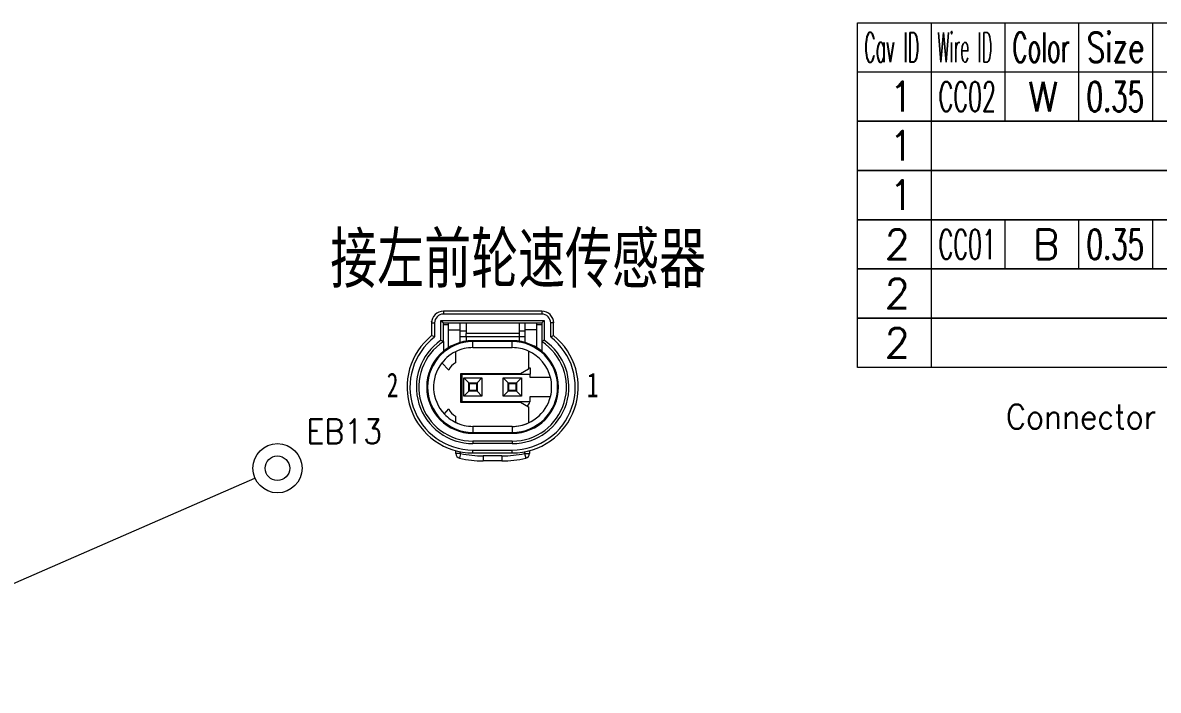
# Model space of a CAD drawing. Header units: inches. Extents: x 47316 to 59086, y 3141 to 11743.
# Drawn here: x 53329.2 to 53444.6, y 9837.5 to 9905.3 of the extents above; entities that cross this region are included whole.
import ezdxf

# ---------------------------------------------------------------- set-up
doc = ezdxf.new("R2010")
doc.units = ezdxf.units.IN
doc.header["$MEASUREMENT"] = 0
doc.styles.add('MtX_FangSong_GB2312', font='')
doc.styles.get("Standard").update_dxf_attribs({"font": ''})
doc.styles.get('MtX_FangSong_GB2312').set_extended_font_data('FangSong_GB2312')
doc.styles.get('Standard').set_extended_font_data('SimSun')
doc.linetypes.add('_VH_FELT_TAPE', pattern='A,0.4,-0.7,["FELT",Standard,S=0.3,R=0,X=-0.5,Y=-0.15],-0.7', length=1.8)

msp = doc.modelspace()

# ---------------------------------------------------------------- linework, layer by layer
at = {"color": 0, "linetype": 'Continuous', "lineweight": 15}
for p, q in [((53414.08, 9905.3), (53496.58, 9905.3)), ((53414.08, 9900.3), (53414.08, 9905.3)), ((53414.08, 9900.3), (53496.58, 9900.3))]:
    msp.add_line(p, q, dxfattribs=at)
at = {"color": 7, "linetype": 'Continuous', "lineweight": 15}
for p, q in [((53421.58, 9900.3), (53421.58, 9905.3)), ((53429.08, 9900.3), (53429.08, 9905.3)), ((53436.58, 9900.3), (53436.58, 9905.3)), ((53444.08, 9900.3), (53444.08, 9905.3))]:
    msp.add_line(p, q, dxfattribs=at)
at = {"color": 102, "linetype": 'Continuous', "lineweight": 15}
for p, q in [((53421.58, 9895.3), (53421.58, 9900.3)), ((53429.08, 9895.3), (53429.08, 9900.3)), ((53436.58, 9895.3), (53436.58, 9900.3)), ((53444.08, 9895.3), (53444.08, 9900.3)), ((53421.58, 9890.3), (53421.58, 9895.3)), ((53421.58, 9885.3), (53421.58, 9890.3)), ((53421.58, 9880.3), (53421.58, 9885.3)), ((53429.08, 9880.3), (53429.08, 9885.3)), ((53436.58, 9880.3), (53436.58, 9885.3)), ((53444.08, 9880.3), (53444.08, 9885.3)), ((53421.58, 9875.3), (53421.58, 9880.3)), ((53421.58, 9870.3), (53421.58, 9875.3))]:
    msp.add_line(p, q, dxfattribs=at)
at = {"color": 0, "lineweight": 15, "ltscale": 0.25}
for p, q in [((53381.99, 9876.01), (53371.99, 9876.01)), ((53381.99, 9875.71), (53371.99, 9875.71)), ((53371.99, 9874.81), (53381.99, 9874.81))]:
    msp.add_line(p, q, dxfattribs=at)
at = {"color": 0, "lineweight": 15, "ltscale": 0.0075}
for p, q in [((53371.99, 9876.01), (53371.99, 9875.71)), ((53381.99, 9876.01), (53381.99, 9875.71)), ((53370.79, 9874.81), (53371.09, 9874.81)), ((53383.19, 9874.81), (53382.89, 9874.81)), ((53374.99, 9861.61), (53374.99, 9861.91)), ((53378.99, 9861.61), (53378.99, 9861.91))]:
    msp.add_line(p, q, dxfattribs=at)
at = {"color": 0, "lineweight": 15, "ltscale": 0.000498962}
for p, q in [((53370.79, 9874.94), (53370.79, 9874.96)), ((53383.19, 9874.94), (53383.19, 9874.96))]:
    msp.add_line(p, q, dxfattribs=at)
at = {"color": 0, "lineweight": 15, "ltscale": 0.003306}
for p, q in [((53370.79, 9874.94), (53370.79, 9874.81)), ((53383.19, 9874.94), (53383.19, 9874.81))]:
    msp.add_line(p, q, dxfattribs=at)
at = {"color": 0, "lineweight": 15, "ltscale": 0.000183105}
for p, q in [((53370.79, 9874.94), (53370.8, 9874.94)), ((53383.18, 9874.94), (53383.19, 9874.94))]:
    msp.add_line(p, q, dxfattribs=at)
at = {"color": 0, "lineweight": 15, "ltscale": 0.050165}
for p, q in [((53371.74, 9873.06), (53371.74, 9875.06)), ((53382.24, 9875.06), (53382.24, 9873.06))]:
    msp.add_line(p, q, dxfattribs=at)
at = {"color": 0, "lineweight": 15, "ltscale": 0.2625}
msp.add_line((53371.74, 9875.06), (53382.24, 9875.06), dxfattribs=at)
at = {"color": 0, "lineweight": 15, "ltscale": 0.008839}
for p, q in [((53371.74, 9875.06), (53371.99, 9874.81)), ((53382.24, 9875.06), (53381.99, 9874.81))]:
    msp.add_line(p, q, dxfattribs=at)
at = {"color": 0, "lineweight": 15, "ltscale": 0.031996}
for p, q in [((53370.79, 9874.81), (53370.79, 9873.53)), ((53383.19, 9873.53), (53383.19, 9874.81))]:
    msp.add_line(p, q, dxfattribs=at)
at = {"color": 0, "lineweight": 15, "ltscale": 0.035639}
for p, q in [((53371.09, 9874.81), (53371.09, 9873.39)), ((53382.89, 9873.39), (53382.89, 9874.81))]:
    msp.add_line(p, q, dxfattribs=at)
at = {"color": 0, "lineweight": 15, "ltscale": 0.047256}
for p, q in [((53371.99, 9872.92), (53371.99, 9874.81)), ((53381.99, 9874.81), (53381.99, 9872.92))]:
    msp.add_line(p, q, dxfattribs=at)
at = {"color": 0, "lineweight": 15, "ltscale": 0.0125}
for p, q in [((53372.49, 9874.61), (53371.99, 9874.61)), ((53381.99, 9874.61), (53381.49, 9874.61)), ((53373.74, 9861.57), (53373.24, 9861.57)), ((53373.74, 9861.57), (53373.63, 9861.08)), ((53376.04, 9861.31), (53376.04, 9860.81)), ((53377.94, 9861.31), (53377.94, 9860.81)), ((53380.24, 9861.57), (53380.74, 9861.57)), ((53380.24, 9861.57), (53380.35, 9861.08))]:
    msp.add_line(p, q, dxfattribs=at)
at = {"color": 0, "lineweight": 15, "ltscale": 0.0175}
for p, q in [((53372.49, 9874.11), (53372.49, 9874.81)), ((53373.69, 9874.11), (53373.69, 9874.81)), ((53380.29, 9874.11), (53380.29, 9874.81)), ((53381.49, 9874.11), (53381.49, 9874.81)), ((53374.64, 9867.96), (53374.64, 9868.66)), ((53375.34, 9868.66), (53375.34, 9867.96)), ((53378.64, 9867.96), (53378.64, 9868.66)), ((53379.34, 9868.66), (53379.34, 9867.96))]:
    msp.add_line(p, q, dxfattribs=at)
at = {"color": 0, "lineweight": 15, "ltscale": 0.045501}
for p, q in [((53372.49, 9872.29), (53372.49, 9874.11)), ((53381.49, 9872.29), (53381.49, 9874.11))]:
    msp.add_line(p, q, dxfattribs=at)
at = {"color": 0, "lineweight": 15, "ltscale": 0.03}
for p, q in [((53372.49, 9874.11), (53373.69, 9874.11)), ((53381.49, 9874.11), (53380.29, 9874.11))]:
    msp.add_line(p, q, dxfattribs=at)
at = {"color": 0, "lineweight": 15, "ltscale": 0.032084}
for p, q in [((53373.69, 9872.83), (53373.69, 9874.11)), ((53380.29, 9872.83), (53380.29, 9874.11))]:
    msp.add_line(p, q, dxfattribs=at)
at = {"color": 0, "lineweight": 15, "ltscale": 0.014999}
for p, q in [((53373.69, 9874.01), (53374.29, 9874.01)), ((53379.69, 9874.01), (53380.29, 9874.01)), ((53374.29, 9873.41), (53373.69, 9873.41)), ((53380.29, 9873.41), (53379.69, 9873.41))]:
    msp.add_line(p, q, dxfattribs=at)
at = {"color": 0, "lineweight": 15, "ltscale": 0.02634}
for p, q in [((53374.29, 9874.81), (53374.29, 9873.76)), ((53379.69, 9874.81), (53379.69, 9873.76))]:
    msp.add_line(p, q, dxfattribs=at)
at = {"color": 0, "lineweight": 15, "ltscale": 0.00866}
for p, q in [((53374.29, 9873.41), (53374.29, 9873.76)), ((53379.69, 9873.76), (53379.69, 9873.41))]:
    msp.add_line(p, q, dxfattribs=at)
at = {"color": 0, "lineweight": 15, "ltscale": 0.135001}
for p, q in [((53379.69, 9873.76), (53374.29, 9873.76)), ((53379.69, 9873.41), (53374.29, 9873.41))]:
    msp.add_line(p, q, dxfattribs=at)
at = {"color": 0, "lineweight": 15, "ltscale": 0.008338}
for p, q in [((53371.09, 9873.39), (53370.79, 9873.53)), ((53382.89, 9873.39), (53383.19, 9873.53))]:
    msp.add_line(p, q, dxfattribs=at)
at = {"color": 0, "lineweight": 15, "ltscale": 0.007087}
for p, q in [((53371.74, 9873.06), (53371.99, 9872.92)), ((53382.24, 9873.06), (53381.99, 9872.92))]:
    msp.add_line(p, q, dxfattribs=at)
at = {"color": 0, "lineweight": 15, "ltscale": 0.024794}
for p, q in [((53371.99, 9872.92), (53371.99, 9871.93)), ((53381.99, 9872.92), (53381.99, 9871.93))]:
    msp.add_line(p, q, dxfattribs=at)
at = {"color": 0, "lineweight": 15, "ltscale": 0.00625}
for p, q in [((53374.29, 9873.41), (53374.29, 9873.16)), ((53379.69, 9873.41), (53379.69, 9873.16)), ((53374.99, 9862.81), (53374.99, 9862.56)), ((53378.99, 9862.81), (53378.99, 9862.56))]:
    msp.add_line(p, q, dxfattribs=at)
at = {"color": 0, "lineweight": 15, "ltscale": 0.005074}
for p, q in [((53374.29, 9873.16), (53374.29, 9872.96)), ((53379.69, 9873.16), (53379.69, 9872.96))]:
    msp.add_line(p, q, dxfattribs=at)
at = {"color": 0, "lineweight": 15, "ltscale": 0.1}
for p, q in [((53378.99, 9873.01), (53374.99, 9873.01)), ((53378.99, 9872.93), (53374.99, 9872.93)), ((53374.99, 9872.31), (53378.99, 9872.31)), ((53378.99, 9864.31), (53374.99, 9864.31)), ((53374.99, 9863.7), (53378.99, 9863.7)), ((53374.99, 9863.61), (53378.99, 9863.61)), ((53378.99, 9862.81), (53374.99, 9862.81)), ((53378.99, 9862.56), (53374.99, 9862.56)), ((53374.99, 9861.91), (53378.99, 9861.91)), ((53374.99, 9861.61), (53378.99, 9861.61))]:
    msp.add_line(p, q, dxfattribs=at)
at = {"color": 0, "lineweight": 15, "ltscale": 0.002165}
for p, q in [((53374.99, 9873.01), (53374.99, 9872.93)), ((53378.99, 9873.01), (53378.99, 9872.93)), ((53374.99, 9863.61), (53374.99, 9863.7)), ((53378.99, 9863.61), (53378.99, 9863.7))]:
    msp.add_line(p, q, dxfattribs=at)
at = {"color": 0, "lineweight": 15, "ltscale": 0.015335}
for p, q in [((53374.99, 9872.31), (53374.99, 9872.93)), ((53378.99, 9872.31), (53378.99, 9872.93)), ((53374.99, 9864.31), (53374.99, 9863.7)), ((53378.99, 9864.31), (53378.99, 9863.7))]:
    msp.add_line(p, q, dxfattribs=at)
at = {"color": 0, "lineweight": 15, "ltscale": 0.028296}
msp.add_line((53373.22, 9871.9), (53373.22, 9870.77), dxfattribs=at)
at = {"color": 0, "lineweight": 15, "ltscale": 0.045798}
msp.add_line((53380.64, 9871.96), (53380.64, 9870.12), dxfattribs=at)
at = {"color": 0, "lineweight": 15, "ltscale": 0.025446}
msp.add_line((53372.54, 9870.03), (53371.82, 9870.75), dxfattribs=at)
at = {"color": 0, "lineweight": 15, "ltscale": 0.003749}
msp.add_line((53380.64, 9870.26), (53380.79, 9870.26), dxfattribs=at)
at = {"color": 0, "lineweight": 15, "ltscale": 0.016251}
msp.add_line((53380.79, 9870.26), (53380.79, 9869.61), dxfattribs=at)
at = {"color": 0, "lineweight": 15, "ltscale": 0.0725}
msp.add_line((53373.74, 9869.66), (53373.74, 9866.76), dxfattribs=at)
at = {"color": 0, "lineweight": 15, "ltscale": 0.152499}
for p, q in [((53379.84, 9869.66), (53373.74, 9869.66)), ((53373.74, 9866.76), (53379.84, 9866.76))]:
    msp.add_line(p, q, dxfattribs=at)
at = {"color": 0, "lineweight": 15, "ltscale": 0.172499}
for p, q in [((53373.89, 9869.61), (53380.79, 9869.61)), ((53380.79, 9866.81), (53373.89, 9866.81))]:
    msp.add_line(p, q, dxfattribs=at)
at = {"color": 0, "lineweight": 15, "ltscale": 0.07}
msp.add_line((53373.89, 9866.81), (53373.89, 9869.61), dxfattribs=at)
at = {"color": 0, "lineweight": 15, "ltscale": 0.046249}
for p, q in [((53374.06, 9867.39), (53374.06, 9869.24)), ((53374.06, 9869.24), (53375.91, 9869.24)), ((53375.91, 9869.24), (53375.91, 9867.39)), ((53378.06, 9867.39), (53378.06, 9869.24)), ((53378.06, 9869.24), (53379.91, 9869.24)), ((53379.91, 9869.24), (53379.91, 9867.39)), ((53375.91, 9867.39), (53374.06, 9867.39)), ((53379.91, 9867.39), (53378.06, 9867.39))]:
    msp.add_line(p, q, dxfattribs=at)
at = {"color": 0, "lineweight": 15, "ltscale": 0.01795}
for p, q in [((53374.57, 9868.73), (53374.06, 9869.24)), ((53375.41, 9868.73), (53375.91, 9869.24)), ((53378.57, 9868.73), (53378.06, 9869.24)), ((53379.41, 9868.73), (53379.91, 9869.24)), ((53374.57, 9867.9), (53374.06, 9867.39)), ((53375.41, 9867.9), (53375.91, 9867.39)), ((53378.57, 9867.9), (53378.06, 9867.39)), ((53379.41, 9867.9), (53379.91, 9867.39))]:
    msp.add_line(p, q, dxfattribs=at)
at = {"color": 0, "lineweight": 15, "ltscale": 0.023095}
for p, q in [((53380.64, 9870.12), (53379.84, 9869.66)), ((53379.84, 9866.76), (53380.64, 9866.3))]:
    msp.add_line(p, q, dxfattribs=at)
at = {"color": 0, "lineweight": 15, "ltscale": 0.008749}
msp.add_line((53380.79, 9869.26), (53380.79, 9869.61), dxfattribs=at)
at = {"color": 0, "lineweight": 15, "ltscale": 0.052139}
for p, q in [((53382.87, 9869.26), (53380.79, 9869.26)), ((53380.79, 9867.36), (53382.87, 9867.36))]:
    msp.add_line(p, q, dxfattribs=at)
at = {"color": 0, "lineweight": 15, "ltscale": 0.020863}
for p, q in [((53374.57, 9867.9), (53374.57, 9868.73)), ((53375.41, 9868.73), (53375.41, 9867.9)), ((53378.57, 9867.9), (53378.57, 9868.73)), ((53379.41, 9868.73), (53379.41, 9867.9))]:
    msp.add_line(p, q, dxfattribs=at)
at = {"color": 0, "lineweight": 15, "ltscale": 0.020865}
for p, q in [((53374.57, 9868.73), (53375.41, 9868.73)), ((53378.57, 9868.73), (53379.41, 9868.73)), ((53375.41, 9867.9), (53374.57, 9867.9)), ((53379.41, 9867.9), (53378.57, 9867.9))]:
    msp.add_line(p, q, dxfattribs=at)
at = {"color": 0, "lineweight": 15, "ltscale": 0.002379}
for p, q in [((53374.64, 9868.66), (53374.57, 9868.73)), ((53374.64, 9867.96), (53374.57, 9867.9)), ((53375.34, 9868.66), (53375.41, 9868.73)), ((53375.34, 9867.96), (53375.41, 9867.9)), ((53378.64, 9868.66), (53378.57, 9868.73)), ((53378.64, 9867.96), (53378.57, 9867.9)), ((53379.34, 9868.66), (53379.41, 9868.73)), ((53379.34, 9867.96), (53379.41, 9867.9))]:
    msp.add_line(p, q, dxfattribs=at)
at = {"color": 0, "lineweight": 15, "ltscale": 0.017499}
for p, q in [((53374.64, 9868.66), (53375.34, 9868.66)), ((53375.34, 9867.96), (53374.64, 9867.96)), ((53378.64, 9868.66), (53379.34, 9868.66)), ((53379.34, 9867.96), (53378.64, 9867.96))]:
    msp.add_line(p, q, dxfattribs=at)
at = {"color": 0, "lineweight": 15, "ltscale": 0.01375}
msp.add_line((53380.79, 9866.81), (53380.79, 9867.36), dxfattribs=at)
at = {"color": 0, "lineweight": 15, "ltscale": 0.017552}
msp.add_line((53372.08, 9865.56), (53372.54, 9866.1), dxfattribs=at)
at = {"color": 0, "lineweight": 15, "ltscale": 0.040799}
msp.add_line((53380.64, 9866.3), (53380.64, 9864.67), dxfattribs=at)
at = {"color": 0, "lineweight": 15, "ltscale": 0.015796}
msp.add_line((53373.22, 9865.36), (53373.22, 9864.73), dxfattribs=at)
at = {"color": 0, "lineweight": 15, "ltscale": 0.00694}
for p, q in [((53373.24, 9861.57), (53373.24, 9861.84)), ((53380.74, 9861.84), (53380.74, 9861.57))]:
    msp.add_line(p, q, dxfattribs=at)
at = {"color": 0, "lineweight": 15, "ltscale": 0.004066}
for p, q in [((53373.74, 9861.57), (53373.74, 9861.73)), ((53380.24, 9861.73), (53380.24, 9861.57))]:
    msp.add_line(p, q, dxfattribs=at)
at = {"color": 0, "lineweight": 15, "ltscale": 0.047501}
for p, q in [((53377.94, 9861.31), (53376.04, 9861.31)), ((53377.94, 9860.81), (53376.04, 9860.81))]:
    msp.add_line(p, q, dxfattribs=at)
at = {"color": 0, "linetype": '_VH_FELT_TAPE', "lineweight": 15, "ltscale": 5}
msp.add_line((53267.39, 9821.81), (53352.83, 9859.06), dxfattribs=at)
at = {"color": 0, "linetype": 'Continuous', "lineweight": 15}
for points in [[(53414.08, 9895.3), (53414.08, 9900.3), (53496.58, 9900.3), (53496.58, 9895.3)], [(53414.08, 9890.3), (53414.08, 9895.3), (53496.58, 9895.3), (53496.58, 9890.3)], [(53414.08, 9885.3), (53414.08, 9890.3), (53496.58, 9890.3), (53496.58, 9885.3)], [(53414.08, 9880.3), (53414.08, 9885.3), (53496.58, 9885.3), (53496.58, 9880.3)], [(53414.08, 9875.3), (53414.08, 9880.3), (53496.58, 9880.3), (53496.58, 9875.3)], [(53414.08, 9870.3), (53414.08, 9875.3), (53496.58, 9875.3), (53496.58, 9870.3)]]:
    msp.add_lwpolyline(points, close=True, dxfattribs=at)
for radius in [2.5, 1.25]:
    msp.add_circle((53355.12, 9860.06), radius, dxfattribs=at)
at = {"color": 0, "lineweight": 15}
for centre, radius, start, end in [((53371.99, 9874.81), 1.2, 90, 180), ((53381.99, 9874.81), 1.2, 360, 90), ((53371.01, 9874.95), 0.221, 152.2142, 176.9525), ((53371.99, 9874.81), 0.9, 90, 180), ((53381.99, 9874.81), 0.9, 0, 90), ((53382.97, 9874.95), 0.221, 3.0415, 27.7534), ((53374.99, 9868.31), 6.7, 128.8193, 270), ((53374.99, 9868.31), 6.4, 127.5443, 270), ((53374.99, 9868.31), 5.75, 124.4174, 270), ((53374.99, 9868.31), 5.5, 123.0557, 270), ((53374.99, 9868.31), 4.7, 90, 270), ((53374.99, 9868.31), 4.61, 90, 270), ((53378.99, 9868.31), 6.7, 270, 51.1807), ((53378.99, 9868.31), 6.4, 270, 52.4557), ((53378.99, 9868.31), 5.75, 270, 55.5825), ((53378.99, 9868.31), 4.7, 270, 90), ((53378.99, 9868.31), 4.61, 270, 90), ((53378.99, 9868.31), 5.5, 270, 56.9443), ((53374.99, 9868.31), 4, 116.2634, 146.25), ((53374.99, 9868.31), 4, 90, 116.2635), ((53378.99, 9868.31), 4, 65.638, 90), ((53378.99, 9868.31), 4, 13.7391, 65.6379), ((53374.99, 9868.31), 4, 142.4042, 223.4495), ((53373.84, 9869.51), 1.4, 116.2863, 158.1691), ((53378.99, 9868.31), 4, 346.261, 13.739), ((53378.99, 9868.31), 4, 270, 346.2611), ((53379.99, 9866.96), 0.8, 311.9254, 349.1931), ((53373.84, 9866.61), 1.4, 201.4963, 243.7137), ((53374.99, 9868.31), 4, 223.4495, 247.5), ((53374.99, 9868.31), 4, 243.7365, 270), ((53378.99, 9868.31), 4, 270, 294.362), ((53373.74, 9861.57), 0.5, 180, 257.3469), ((53376.04, 9871.81), 11, 257.3469, 270), ((53376.04, 9871.81), 10.5, 257.3469, 270), ((53377.94, 9871.81), 10.5, 270, 282.6531), ((53377.94, 9871.81), 11, 270, 282.6531), ((53380.24, 9861.57), 0.5, 282.6531, 0)]:
    msp.add_arc(centre, radius, start, end, dxfattribs=at)

# ---------------------------------------------------------------- texts
at = {"color": 0, "lineweight": 15, "style": 'MtX_FangSong_GB2312', "width": 0.7}
for s, height, p in [('接左前轮速传感器', 5, (53360.49, 9878.92)), ('2', 2.5, (53366.23, 9867.27)), ('1', 2.5, (53386.57, 9867.27))]:
    msp.add_text(s, height=height, dxfattribs=at).set_placement(p)
at = {"color": 7, "linetype": 'Continuous', "lineweight": 15, "char_height": 3, "attachment_point": 1}
for s, insert, width in [('\\Fromans.shx;\\W0.4292452830;\\T1.0000000000;\\o\\lCav ID', (53414.76, 9904.3), 6.5), ('\\Fromans.shx;\\W0.4026548673;\\T1.0000000000;\\o\\lWire ID', (53422.19, 9904.3), 6.5), ('\\Fromans.shx;\\W0.5687500000;\\T1.0000000000;\\o\\lColor', (53429.82, 9904.3), 6.5), ('\\Fromans.shx;\\W0.7222222222;\\T1.0000000000;\\o\\lSize', (53437.39, 9904.3), 6.5), ('\\Fromans.shx;\\W1.0000000000;\\T1.0000000000;\\o\\l1', (53417.25, 9899.3), 2.8571), ('\\Fromans.shx;\\W1.0000000000;\\T1.0000000000;\\o\\l1', (53417.25, 9894.3), 2.8571), ('\\Fromans.shx;\\W1.0000000000;\\T1.0000000000;\\o\\l1', (53417.25, 9889.3), 2.8571), ('\\Fromans.shx;\\W1.0000000000;\\T1.0000000000;\\o\\l2', (53416.83, 9884.3), 2.8571), ('\\Fromans.shx;\\W1.0000000000;\\T1.0000000000;\\o\\l2', (53416.83, 9879.3), 2.8571), ('\\Fromans.shx;\\W1.0000000000;\\T1.0000000000;\\o\\l2', (53416.83, 9874.3), 2.8571)]:
    msp.add_mtext(s, dxfattribs=dict(at, insert=insert, width=width))
at = {"color": 21, "linetype": 'Continuous', "lineweight": 15, "attachment_point": 1}
for s, insert, char_height, width in [('\\Fromans.shx;\\W0.5548780488;\\T1.0000000000;\\o\\lCC02', (53422.31, 9899.3), 3, 6.5), ('\\Fromans.shx;\\W0.6500000000;\\T1.0000000000;\\o\\l0.35', (53437.35, 9899.3), 3, 6.5), ('\\Fromans.shx;\\W0.5548780488;\\T1.0000000000;\\o\\lCC01', (53422.31, 9884.3), 3, 6.5), ('\\Fromans.shx;\\W0.6500000000;\\T1.0000000000;\\o\\l0.35', (53437.35, 9884.3), 3, 6.5), ('\\Fromans.shx;\\W0.9000000000;\\T1.0000000000;\\o\\lEB13', (53358.05, 9865.06), 2.5, 8.5714)]:
    msp.add_mtext(s, dxfattribs=dict(at, insert=insert, char_height=char_height, width=width))
at = {"color": 140, "linetype": 'Continuous', "lineweight": 15, "char_height": 3, "attachment_point": 1}
for s, insert, width in [('\\Fromans.shx;\\W1.0000000000;\\T1.0000000000;\\o\\lW', (53431.4, 9899.3), 3.4286), ('\\Fromans.shx;\\W1.0000000000;\\T1.0000000000;\\o\\lB', (53431.9, 9884.3), 3)]:
    msp.add_mtext(s, dxfattribs=dict(at, insert=insert, width=width))
at = {"color": 42, "linetype": 'Continuous', "lineweight": 15, "insert": (53429.18, 9866.55), "char_height": 2.5, "width": 52.9286, "attachment_point": 1}
msp.add_mtext('\\Fromans.shx;\\W0.9000000000;\\T1.0000000000;\\o\\lConnector : 1 : 1-967644-1', dxfattribs=at)

doc.saveas('drawing.dxf')
